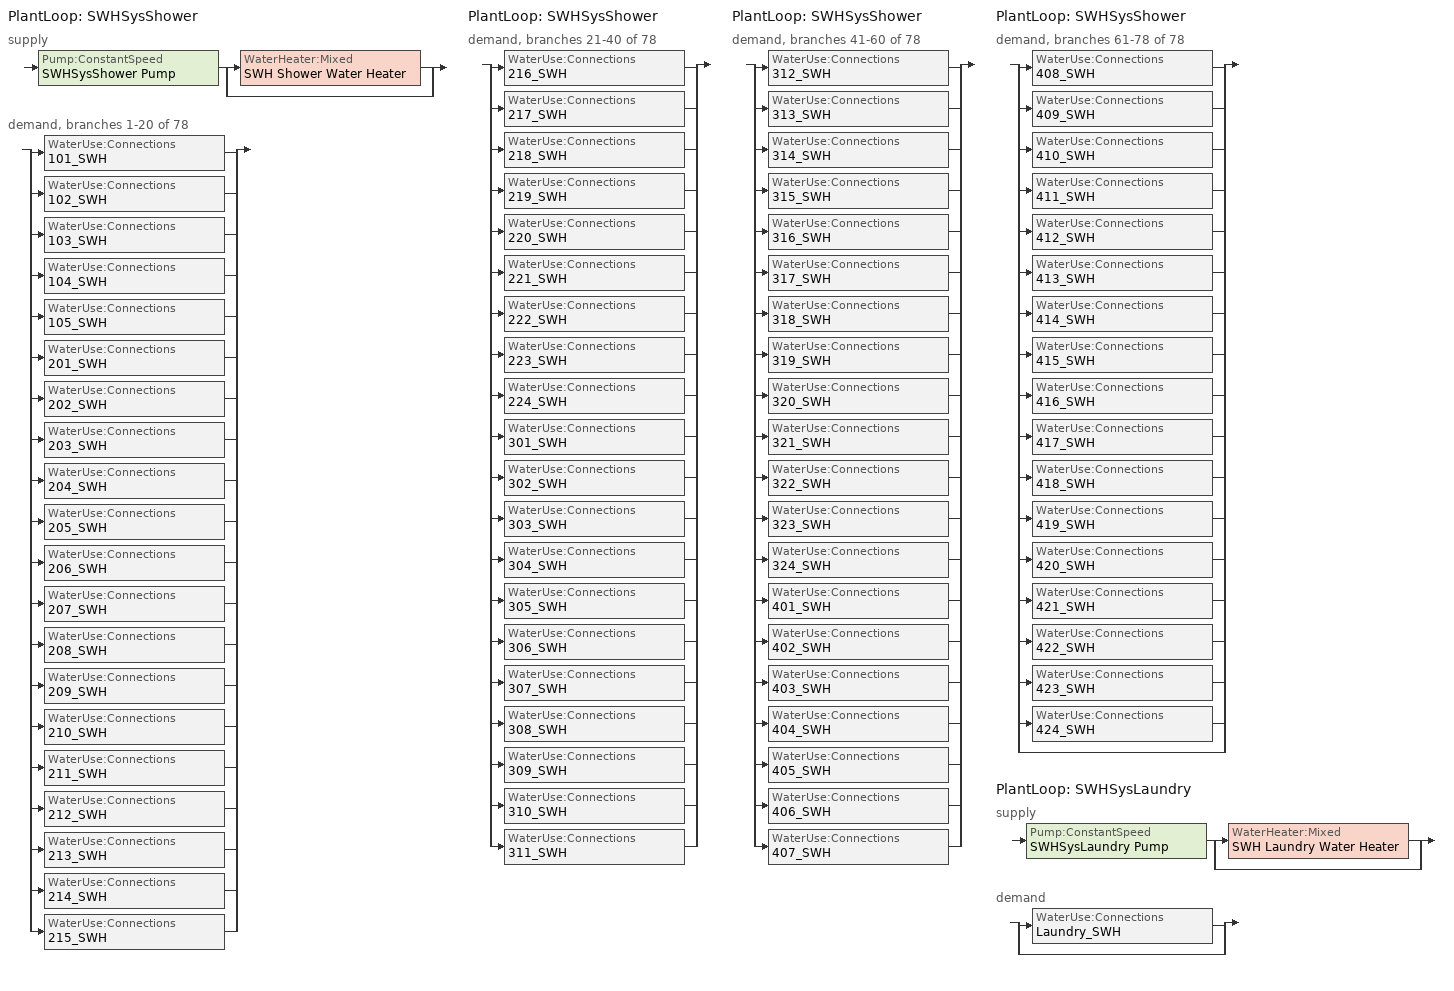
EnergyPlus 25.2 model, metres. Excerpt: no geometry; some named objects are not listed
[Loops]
PlantLoop 'SWHSysShower'
 supply: Pump:ConstantSpeed 'SWHSysShower Pump' > split
  | WaterHeater:Mixed 'SWH Shower Water Heater'
  | bypass
 demand, branches 1-20 of 78: split
  | WaterUse:Connections '101_SWH'
  | WaterUse:Connections '102_SWH'
  | WaterUse:Connections '103_SWH'
  | WaterUse:Connections '104_SWH'
  | WaterUse:Connections '105_SWH'
  | WaterUse:Connections '201_SWH'
  | WaterUse:Connections '202_SWH'
  | WaterUse:Connections '203_SWH'
  | WaterUse:Connections '204_SWH'
  | WaterUse:Connections '205_SWH'
  | WaterUse:Connections '206_SWH'
  | WaterUse:Connections '207_SWH'
  | WaterUse:Connections '208_SWH'
  | WaterUse:Connections '209_SWH'
  | WaterUse:Connections '210_SWH'
  | WaterUse:Connections '211_SWH'
  | WaterUse:Connections '212_SWH'
  | WaterUse:Connections '213_SWH'
  | WaterUse:Connections '214_SWH'
  | WaterUse:Connections '215_SWH'
PlantLoop 'SWHSysShower'
 demand, branches 21-40 of 78: split
  | WaterUse:Connections '216_SWH'
  | WaterUse:Connections '217_SWH'
  | WaterUse:Connections '218_SWH'
  | WaterUse:Connections '219_SWH'
  | WaterUse:Connections '220_SWH'
  | WaterUse:Connections '221_SWH'
  | WaterUse:Connections '222_SWH'
  | WaterUse:Connections '223_SWH'
  | WaterUse:Connections '224_SWH'
  | WaterUse:Connections '301_SWH'
  | WaterUse:Connections '302_SWH'
  | WaterUse:Connections '303_SWH'
  | WaterUse:Connections '304_SWH'
  | WaterUse:Connections '305_SWH'
  | WaterUse:Connections '306_SWH'
  | WaterUse:Connections '307_SWH'
  | WaterUse:Connections '308_SWH'
  | WaterUse:Connections '309_SWH'
  | WaterUse:Connections '310_SWH'
  | WaterUse:Connections '311_SWH'
PlantLoop 'SWHSysShower'
 demand, branches 41-60 of 78: split
  | WaterUse:Connections '312_SWH'
  | WaterUse:Connections '313_SWH'
  | WaterUse:Connections '314_SWH'
  | WaterUse:Connections '315_SWH'
  | WaterUse:Connections '316_SWH'
  | WaterUse:Connections '317_SWH'
  | WaterUse:Connections '318_SWH'
  | WaterUse:Connections '319_SWH'
  | WaterUse:Connections '320_SWH'
  | WaterUse:Connections '321_SWH'
  | WaterUse:Connections '322_SWH'
  | WaterUse:Connections '323_SWH'
  | WaterUse:Connections '324_SWH'
  | WaterUse:Connections '401_SWH'
  | WaterUse:Connections '402_SWH'
  | WaterUse:Connections '403_SWH'
  | WaterUse:Connections '404_SWH'
  | WaterUse:Connections '405_SWH'
  | WaterUse:Connections '406_SWH'
  | WaterUse:Connections '407_SWH'
PlantLoop 'SWHSysShower'
 demand, branches 61-78 of 78: split
  | WaterUse:Connections '408_SWH'
  | WaterUse:Connections '409_SWH'
  | WaterUse:Connections '410_SWH'
  | WaterUse:Connections '411_SWH'
  | WaterUse:Connections '412_SWH'
  | WaterUse:Connections '413_SWH'
  | WaterUse:Connections '414_SWH'
  | WaterUse:Connections '415_SWH'
  | WaterUse:Connections '416_SWH'
  | WaterUse:Connections '417_SWH'
  | WaterUse:Connections '418_SWH'
  | WaterUse:Connections '419_SWH'
  | WaterUse:Connections '420_SWH'
  | WaterUse:Connections '421_SWH'
  | WaterUse:Connections '422_SWH'
  | WaterUse:Connections '423_SWH'
  | WaterUse:Connections '424_SWH'
  | bypass
PlantLoop 'SWHSysLaundry'
 supply: Pump:ConstantSpeed 'SWHSysLaundry Pump' > split
  | WaterHeater:Mixed 'SWH Laundry Water Heater'
  | bypass
 demand: split
  | WaterUse:Connections 'Laundry_SWH'
  | bypass
[WaterHeater:Mixed] Deadband Temperature Difference {deltaC}=2; Maximum Temperature Limit {C}=82.2222; Heater Control Type=Cycle; Heater Fuel Type=NATURALGAS; Heater Thermal Efficiency=0.95; Off Cycle Parasitic Fuel Type=NATURALGAS; Off Cycle Parasitic Heat Fraction to Tank=0; On Cycle Parasitic Fuel Type=NATURALGAS; Ambient Temperature Indicator=zone; Use Side Effectiveness=1; Source Side Effectiveness=1; Use Side Design Flow Rate {m3/s}=AUTOSIZE; Source Side Design Flow Rate {m3/s}=AUTOSIZE; Indirect Water Heating Recovery Time {hr}=1.5
Name | Tank Volume {m3} | Setpoint Temperature Schedule | Heater Maximum Capacity {W} | Off Cycle Parasitic Fuel Consumption Rate {W} | On Cycle Parasitic Fuel Consumption Rate {W} | Ambient Temperature Zone | Off Cycle Loss Coefficient to Ambient Temperature {W/K} | On Cycle Loss Coefficient to Ambient Temperature {W/K} | Peak Use Flow Rate {m3/s}
SWH Shower Water Heater | 1.135624 | SHWSysShower Water Heater Setpoint Temperature Schedule | 87921.32 | 6120.33 | 6120.33 | MECHANICALROOMFLR1 | 11.2541 | 11.2541
SWH Laundry Water Heater | 0.757082 | SHWSysLaundry Water Heater Setpoint Temperature Schedule | 58614.21 | 0 | 0 | LAUNDRYROOMFLR1 | 9.64329 | 9.64329 | 0
[Sizing:Plant] Loop Type=Heating; Loop Design Temperature Difference {deltaC}=5
Name | Design Loop Exit Temperature {C}
SWHSysShower | 60
SWHSysLaundry | 82.22
[PlantLoop] Fluid Type=WATER; Minimum Loop Temperature {C}=10; Maximum Loop Flow Rate {m3/s}=AUTOSIZE; Minimum Loop Flow Rate {m3/s}=0; Plant Loop Volume {m3}=AUTOSIZE; Load Distribution Scheme=Optimal
Name | Plant Equipment Operation Scheme | Maximum Loop Temperature {C}
SWHSysShower | SWHSysShower Loop Operation Scheme List | 60
SWHSysLaundry | SWHSysLaundry Loop Operation Scheme List | 82.22
[Pump:ConstantSpeed] Design Flow Rate {m3/s}=autosize; Design Power Consumption {W}=AUTOSIZE; Fraction of Motor Inefficiencies to Fluid Stream=0; Pump Control Type=Intermittent
Name | Design Pump Head {Pa} | Motor Efficiency
SWHSysShower Pump | 29891 | 0.85
SWHSysLaundry Pump | 0.001 | 0.3
[PlantEquipmentList]
SWHSysShower Equipment List: SWH Shower Water Heater
SWHSysLaundry Equipment List: SWH Laundry Water Heater
[PlantEquipmentOperation:HeatingLoad] Load Range 1 Lower Limit {W}=0; Load Range 1 Upper Limit {W}=1000000000000000
Name | Range 1 Equipment List
SWHSysShower Operation Scheme | SWHSysShower Equipment List
SWHSysLaundry Operation Scheme | SWHSysLaundry Equipment List
[PlantEquipmentOperationSchemes] Control Scheme 1 Schedule=PlantOnSched
Name | Control Scheme 1
SWHSysShower Loop Operation Scheme List | SWHSysShower Operation Scheme
SWHSysLaundry Loop Operation Scheme List | SWHSysLaundry Operation Scheme
[SetpointManager:Scheduled] Control Variable=Temperature
Name | Schedule | Setpoint Node or NodeList
SWHSysShower Loop Setpoint Manager | SHWSysShower-Loop-Temp-Schedule | SWHSysShower Supply Outlet Node
SWHSysLaundry Loop Setpoint Manager | SHWSysLaundry-Loop-Temp-Schedule | SWHSysLaundry Supply Outlet Node
[WaterUse:Equipment] Sensible Fraction Schedule=SHW Sensible fract sched; Latent Fraction Schedule=SHW Latent fract sched
Name | Peak Flow Rate {m3/s} | Flow Rate Fraction Schedule | Target Temperature Schedule | Zone
101_SWH | 2.337e-06 | AlwaysOff | SHW Shower Temp Sched | GuestRoom101
102_SWH | 2.337e-06 | AlwaysOff | SHW Shower Temp Sched | GuestRoom102
103_SWH | 2.337e-06 | GuestRoom_SHW_Sch | SHW Shower Temp Sched | GuestRoom103
104_SWH | 2.337e-06 | GuestRoom_SHW_Sch | SHW Shower Temp Sched | GuestRoom104
105_SWH | 2.337e-06 | GuestRoom_SHW_Sch | SHW Shower Temp Sched | GuestRoom105
201_SWH | 2.337e-06 | AlwaysOff | SHW Shower Temp Sched | GuestRoom201
202_SWH; 203_SWH; 204_SWH; 205_SWH | 2.337e-06 | GuestRoom_SHW_Sch | SHW Shower Temp Sched | GuestRoom202_205
206_SWH; 207_SWH; 208_SWH | 2.337e-06 | GuestRoom_SHW_Sch | SHW Shower Temp Sched | GuestRoom206_208
209_SWH; 210_SWH; 211_SWH; 212_SWH | 2.337e-06 | GuestRoom_SHW_Sch | SHW Shower Temp Sched | GuestRoom209_212
213_SWH | 2.337e-06 | GuestRoom_SHW_Sch | SHW Shower Temp Sched | GuestRoom213
214_SWH | 2.337e-06 | GuestRoom_SHW_Sch | SHW Shower Temp Sched | GuestRoom214
215_SWH; 216_SWH; 217_SWH; 218_SWH | 2.337e-06 | AlwaysOff | SHW Shower Temp Sched | GuestRoom215_218
219_SWH | 2.337e-06 | GuestRoom_SHW_Sch | SHW Shower Temp Sched | GuestRoom219
220_SWH; 221_SWH; 222_SWH; 223_SWH | 2.337e-06 | GuestRoom_SHW_Sch | SHW Shower Temp Sched | GuestRoom220_223
224_SWH | 2.337e-06 | GuestRoom_SHW_Sch | SHW Shower Temp Sched | GuestRoom224
301_SWH | 2.337e-06 | AlwaysOff | SHW Shower Temp Sched | GuestRoom301
302_SWH; 303_SWH; 304_SWH; 305_SWH | 2.337e-06 | AlwaysOff | SHW Shower Temp Sched | GuestRoom302_305
306_SWH; 307_SWH; 308_SWH | 2.337e-06 | AlwaysOff | SHW Shower Temp Sched | GuestRoom306_308
309_SWH; 310_SWH; 311_SWH; 312_SWH | 2.337e-06 | GuestRoom_SHW_Sch | SHW Shower Temp Sched | GuestRoom309_312
313_SWH | 2.337e-06 | AlwaysOff | SHW Shower Temp Sched | GuestRoom313
314_SWH | 2.337e-06 | GuestRoom_SHW_Sch | SHW Shower Temp Sched | GuestRoom314
315_SWH; 316_SWH; 317_SWH; 318_SWH | 2.337e-06 | GuestRoom_SHW_Sch | SHW Shower Temp Sched | GuestRoom315_318
319_SWH | 2.337e-06 | AlwaysOff | SHW Shower Temp Sched | GuestRoom319
320_SWH; 321_SWH; 322_SWH; 323_SWH | 2.337e-06 | GuestRoom_SHW_Sch | SHW Shower Temp Sched | GuestRoom320_323
324_SWH | 2.337e-06 | AlwaysOff | SHW Shower Temp Sched | GuestRoom324
401_SWH | 2.337e-06 | GuestRoom_SHW_Sch | SHW Shower Temp Sched | GuestRoom401
402_SWH; 403_SWH; 404_SWH; 405_SWH | 2.337e-06 | AlwaysOff | SHW Shower Temp Sched | GuestRoom402_405
406_SWH; 407_SWH; 408_SWH | 2.337e-06 | AlwaysOff | SHW Shower Temp Sched | GuestRoom406_408
409_SWH; 410_SWH; 411_SWH; 412_SWH | 2.337e-06 | GuestRoom_SHW_Sch | SHW Shower Temp Sched | GuestRoom409_412
413_SWH | 2.337e-06 | AlwaysOff | SHW Shower Temp Sched | GuestRoom413
414_SWH | 2.337e-06 | AlwaysOff | SHW Shower Temp Sched | GuestRoom414
415_SWH; 416_SWH; 417_SWH; 418_SWH | 2.337e-06 | GuestRoom_SHW_Sch | SHW Shower Temp Sched | GuestRoom415_418
419_SWH | 2.337e-06 | GuestRoom_SHW_Sch | SHW Shower Temp Sched | GuestRoom419
420_SWH; 421_SWH; 422_SWH; 423_SWH | 2.337e-06 | GuestRoom_SHW_Sch | SHW Shower Temp Sched | GuestRoom420_423
424_SWH | 2.337e-06 | GuestRoom_SHW_Sch | SHW Shower Temp Sched | GuestRoom424
Laundry_SWH | 0.00012933 | LaundryRoom_SHW_Sch | SHW Laundry Temp Sched | LaundryRoomFlr1
[WaterUse:Connections]
Name | Water Use Equipment 1
101_SWH | 101_SWH
102_SWH | 102_SWH
103_SWH | 103_SWH
104_SWH | 104_SWH
105_SWH | 105_SWH
201_SWH | 201_SWH
202_SWH | 202_SWH
203_SWH | 203_SWH
204_SWH | 204_SWH
205_SWH | 205_SWH
206_SWH | 206_SWH
207_SWH | 207_SWH
208_SWH | 208_SWH
209_SWH | 209_SWH
210_SWH | 210_SWH
211_SWH | 211_SWH
212_SWH | 212_SWH
213_SWH | 213_SWH
214_SWH | 214_SWH
215_SWH | 215_SWH
216_SWH | 216_SWH
217_SWH | 217_SWH
218_SWH | 218_SWH
219_SWH | 219_SWH
220_SWH | 220_SWH
221_SWH | 221_SWH
222_SWH | 222_SWH
223_SWH | 223_SWH
224_SWH | 224_SWH
301_SWH | 301_SWH
302_SWH | 302_SWH
303_SWH | 303_SWH
304_SWH | 304_SWH
305_SWH | 305_SWH
306_SWH | 306_SWH
307_SWH | 307_SWH
308_SWH | 308_SWH
309_SWH | 309_SWH
310_SWH | 310_SWH
311_SWH | 311_SWH
312_SWH | 312_SWH
313_SWH | 313_SWH
314_SWH | 314_SWH
315_SWH | 315_SWH
316_SWH | 316_SWH
317_SWH | 317_SWH
318_SWH | 318_SWH
319_SWH | 319_SWH
320_SWH | 320_SWH
321_SWH | 321_SWH
322_SWH | 322_SWH
323_SWH | 323_SWH
324_SWH | 324_SWH
401_SWH | 401_SWH
402_SWH | 402_SWH
403_SWH | 403_SWH
404_SWH | 404_SWH
405_SWH | 405_SWH
406_SWH | 406_SWH
407_SWH | 407_SWH
408_SWH | 408_SWH
409_SWH | 409_SWH
410_SWH | 410_SWH
411_SWH | 411_SWH
412_SWH | 412_SWH
413_SWH | 413_SWH
414_SWH | 414_SWH
415_SWH | 415_SWH
416_SWH | 416_SWH
417_SWH | 417_SWH
418_SWH | 418_SWH
419_SWH | 419_SWH
420_SWH | 420_SWH
421_SWH | 421_SWH
422_SWH | 422_SWH
423_SWH | 423_SWH
424_SWH | 424_SWH
Laundry_SWH | Laundry_SWH
[Schedule:Compact]
AlwaysOff: Through: 12/31, For: AllDays, Until: 24:00, 0
SHWSysShower-Loop-Temp-Schedule; SHWSysLaundry-Loop-Temp-Schedule; SHWSysShower Water Heater Setpoint Temperature Schedule; SHW Shower Temp Sched: Through: 12/31, For: AllDays, Until: 24:00, 60
SHWSysLaundry Water Heater Setpoint Temperature Schedule; SHW Laundry Temp Sched: Through: 12/31, For: AllDays, Until: 24:00, 82.22
GuestRoom_SHW_Sch: Through: 12/31, For: Weekdays, Until: 01:00, 0.2, Until: 04:00, 0.15, Until: 05:00, 0.2, Until: 06:00, 0.35, Until: 07:00, 0.6, Until: 08:00, 0.8, Until: 09:00, 0.55, Until: 10:00, 0.4, Until: 11:00, 0.3, Until: 17:00, 0.2, Until: 18:00, 0.3, Until: 19:00, 0.55, Until: 21:00, 0.4, Until: 22:00, 0.6, Until: 23:00, 0.45, Until: 24:00, 0.25, For: AllOtherDays, Until: 01:00, 0.2, Until: 04:00, 0.15, Until: 05:00, 0.2, Until: 06:00, 0.25, Until: 07:00, 0.35, Until: 08:00, 0.6, Until: 09:00, 0.8, Until: 10:00, 0.55, Until: 11:00, 0.4, Until: 12:00, 0.3, Until: 17:00, 0.2, Until: 18:00, 0.25, Until: 19:00, 0.3, Until: 22:00, 0.4, Until: 23:00, 0.6, Until: 24:00, 0.35
LaundryRoom_SHW_Sch: Through: 12/31, For: AllDays, Until: 08:00, 0, Until: 16:00, 1, Until: 24:00, 0
SHW Latent fract sched: Through: 12/31, For: AllDays, Until: 24:00, 0.05
SHW Sensible fract sched: Through: 12/31, For: AllDays, Until: 24:00, 0.2
PlantOnSched: Through: 12/31, For: AllDays, Until: 24:00, 1
